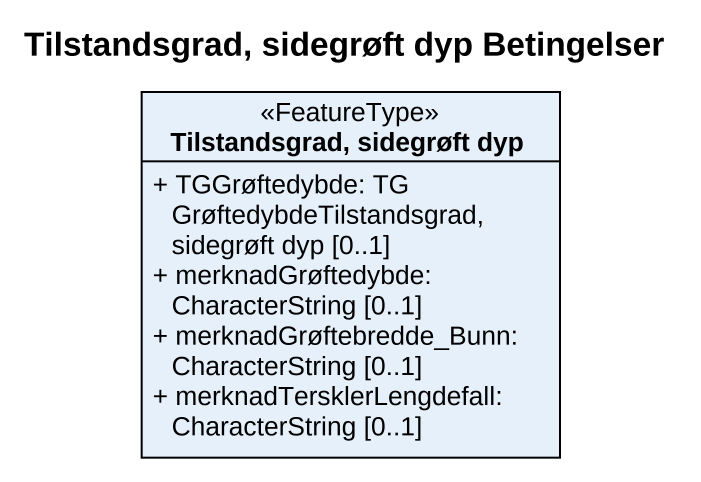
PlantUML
@startuml
title Tilstandsgrad, sidegrøft dyp Betingelser
hide circle
hide empty members
skinparam classAttributeIconSize 0
class "Tilstandsgrad, sidegrøft dyp" as Tilstandsgrad_sidegrøft_dyp <<FeatureType>> {
  + TGGrøftedybde: TG GrøftedybdeTilstandsgrad, sidegrøft dyp [0..1]
  + merknadGrøftedybde: CharacterString [0..1]
  + merknadGrøftebredde_Bunn: CharacterString [0..1]
  + merknadTersklerLengdefall: CharacterString [0..1]
}
@enduml
